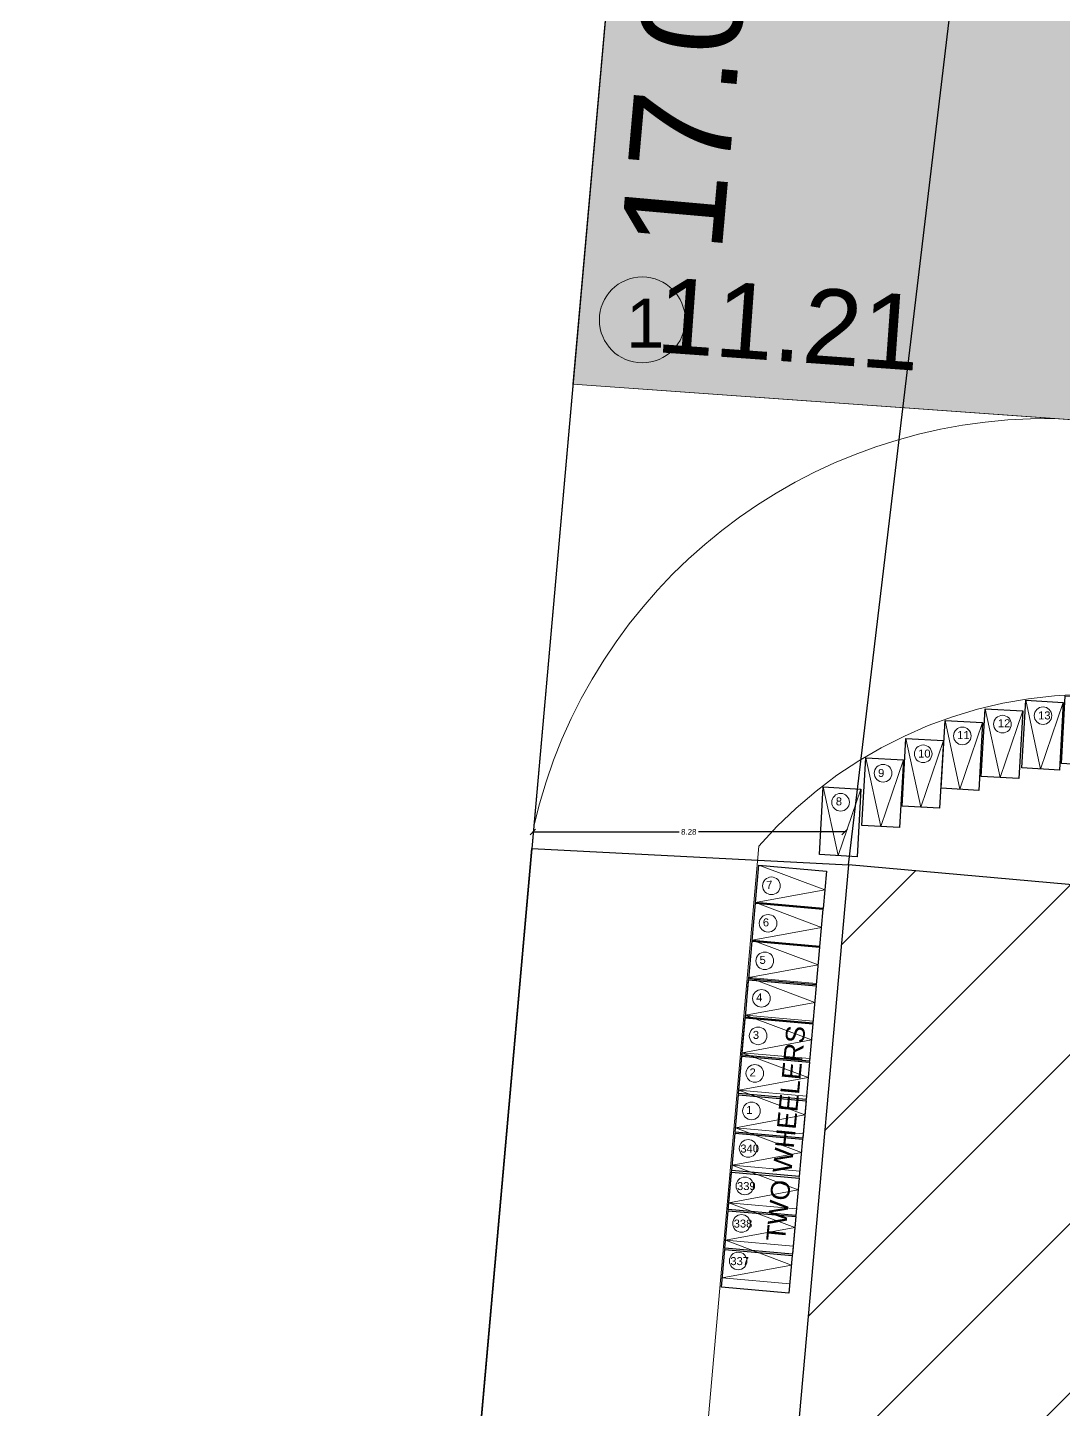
# Model space of a CAD drawing. Header units: metres. Extents: x -1560405 to -1559609, y 42907 to 43310.
# Drawn here: x -1560363.47 to -1560335.98, y 43184.7 to 43221.39 of the extents above; entities that cross this region are included whole.
import ezdxf

# ---------------------------------------------------------------- set-up
doc = ezdxf.new("R2010")
doc.units = ezdxf.units.M
doc.header["$LTSCALE"] = 750
doc.header["$MEASUREMENT"] = 0
doc.header["$PDMODE"] = 35
doc.header["$PDSIZE"] = 50
doc.linetypes.add('ACAD_ISO03W100', pattern=[30, 12, -18])
doc.linetypes.add('HIDDEN', pattern=[0.375, 0.25, -0.125])
doc.layers.get('0').update_dxf_attribs({"lineweight": 5})
doc.layers.get('Defpoints').update_dxf_attribs({"lineweight": 0})
for name, color, linetype, lineweight in [('AS_AT_SITE', 7, 'Continuous', 5), ('BLK_1_LVL_0_BLDG_FOOT_PRINT', 1, 'Continuous', 5), ('FMB_OR_PLR', 7, 'Continuous', 5), ('OSR_PLAN', 7, 'Continuous', 5), ('SUPER_IMPOSED', 7, 'Continuous', 5)]:
    doc.layers.add(name, color=color, linetype=linetype, lineweight=lineweight)
for name, color, linetype in [('BLK_1_LVL_0_REAR_SETBACK', 11, 'Continuous'), ('BLK_1_LVL_0_SIDE_SETBACK2', 102, 'Continuous'), ('PLOT_BOUNDARY', 70, 'Continuous')]:
    doc.layers.add(name, color=color, linetype=linetype)
doc.layers.add('TWO_WHEELER_PARKING', color=2, linetype='Continuous', plot=False)
doc.styles.get("Standard").update_dxf_attribs({"font": 'arial.ttf'})
doc.dimstyles.new('Civil mt size large', dxfattribs={"dimtxt": 0.3, "dimasz": 0.15, "dimexe": 0, "dimexo": 0, "dimgap": 0.0625, "dimtad": 0, "dimzin": 0, "dimdsep": 46, "dimtxsty": 'Standard', "dimblk": 'OBLIQUE', "dimcen": 0, "dimse1": 1, "dimse2": 1, "dimclrd": 253, "dimclrt": 7, "dimadec": 0, "dimazin": 3, "dimtfac": 1, "dimtofl": 0, "dimtmove": 1, "dimatfit": 3, "dimfxl": 0, "dimfrac": 2, "dimtolj": 1, "dimtzin": 0, "dimarcsym": 0})
doc.dimstyles.new('DISCOVER SITE OUTRT', dxfattribs={"dimtxt": 3, "dimasz": 0.15, "dimexe": 0, "dimexo": 0, "dimgap": 0.1, "dimtad": 0, "dimzin": 0, "dimdsep": 46, "dimtxsty": 'Standard', "dimblk": 'ARCHTICK', "dimcen": 0, "dimse1": 1, "dimse2": 1, "dimsd1": 1, "dimsd2": 1, "dimclrd": 253, "dimclrt": 7, "dimadec": 0, "dimazin": 3, "dimtfac": 1, "dimtofl": 0, "dimtmove": 1, "dimatfit": 3, "dimfxl": 0, "dimfrac": 2, "dimtolj": 1, "dimtzin": 0, "dimarcsym": 0})

# ---------------------------------------------------------------- blocks, each defined once
blk = doc.blocks.new('*D623')
at = {"layer": 'Defpoints', "color": 0, "ltscale": 20}
for p in [(-1560347.493, 43228.858), (-1560367.273, 43030.43), (-1560365.101, 43030.237)]:
    blk.add_point(p, dxfattribs=at)
at = {"color": 7, "ltscale": 20, "insert": (-1560358.469, 43129.74), "char_height": 3, "attachment_point": 5, "rotation": 84.9339}
blk.add_mtext('\\A1;199.40', dxfattribs=at)
blk = doc.blocks.new('_ArchTick')
at = {"color": 0, "linetype": 'ByBlock', "const_width": 0.15}
blk.add_lwpolyline([(-0.5, -0.5), (0.5, 0.5)], dxfattribs=at)
blk = doc.blocks.new('*D634')
at = {"layer": 'Defpoints', "color": 0, "ltscale": 20}
for p in [(-1560337.67, 43213.124), (-1560348.995, 43211.922), (-1560337.813, 43211.124)]:
    blk.add_point(p, dxfattribs=at)
at = {"color": 7, "ltscale": 20, "insert": (-1560343.261, 43213.524), "char_height": 3, "attachment_point": 5, "rotation": 355.9144}
blk.add_mtext('\\A1;{\\H0.66667x;11.21}', dxfattribs=at)
blk = doc.blocks.new('*D635')
at = {"layer": 'Defpoints', "color": 0, "ltscale": 20}
for p in [(-1560337.813, 43211.124), (-1560218.169, 43204.369), (-1560218.296, 43202.587)]:
    blk.add_point(p, dxfattribs=at)
at = {"color": 7, "ltscale": 20, "insert": (-1560277.927, 43208.638), "char_height": 3, "attachment_point": 5, "rotation": 355.9144}
blk.add_mtext('\\A1;119.82', dxfattribs=at)
blk = doc.blocks.new('_Oblique')
at = {"color": 0, "linetype": 'ByBlock', "lineweight": -2}
blk.add_line((-0.5, -0.5), (0.5, 0.5), dxfattribs=at)
blk = doc.blocks.new('*D636')
at = {"color": 253, "lineweight": -2}
for p, q in [((-1560350.06, 43200.035), (-1560346.177, 43200.035)), ((-1560341.78, 43200.035), (-1560345.662, 43200.035))]:
    blk.add_line(p, q, dxfattribs=at)
at = {"layer": 'Defpoints', "color": 0}
for p in [(-1560350.06, 43200.035), (-1560350.06, 43199.907, 0), (-1560341.78, 43199.173, 0)]:
    blk.add_point(p, dxfattribs=at)
at = {"color": 253, "lineweight": -2, "xscale": 0.15, "yscale": 0.15, "zscale": 0.15, "rotation": 180}
blk.add_blockref('_Oblique', (-1560350.06, 43200.035), dxfattribs=at)
at = {"color": 253, "lineweight": -2, "xscale": 0.15, "yscale": 0.15, "zscale": 0.15}
blk.add_blockref('_Oblique', (-1560341.78, 43200.035), dxfattribs=at)
at = {"color": 7, "insert": (-1560345.92, 43200.035), "char_height": 0.3, "attachment_point": 5}
blk.add_mtext('\\A1;{\\H0.5x;8.28}', dxfattribs=at)
blk = doc.blocks.new('*D643')
at = {"layer": 'Defpoints', "color": 0, "ltscale": 20}
for p in [(-1560347.493, 43228.858), (-1560345.205, 43228.656), (-1560348.995, 43211.922)]:
    blk.add_point(p, dxfattribs=at)
at = {"color": 7, "ltscale": 20, "insert": (-1560345.956, 43220.187), "char_height": 3, "attachment_point": 5, "rotation": 84.9339}
blk.add_mtext('\\A1;{\\H0.89667x;17.00}', dxfattribs=at)
blk = doc.blocks.new('*D644')
at = {"layer": 'Defpoints', "color": 0, "ltscale": 20}
for p in [(-1560341.683, 43199.165, 0), (-1560341.908, 43196.651), (-1560232.726, 43189.438, 0)]:
    blk.add_point(p, dxfattribs=at)
at = {"color": 7, "ltscale": 20, "insert": (-1560287.429, 43191.787), "char_height": 3, "attachment_point": 5, "rotation": 354.8986}
blk.add_mtext('\\A1;109.39', dxfattribs=at)
blk = doc.blocks.new('*D647')
at = {"layer": 'Defpoints', "color": 0, "ltscale": 20}
for p in [(-1560341.683, 43199.165, 0), (-1560339.261, 43198.948), (-1560355.103, 43048.838, 0)]:
    blk.add_point(p, dxfattribs=at)
at = {"color": 7, "ltscale": 20, "insert": (-1560345.971, 43123.785), "char_height": 3, "attachment_point": 5, "rotation": 84.8986}
blk.add_mtext('\\A1;150.92', dxfattribs=at)

msp = doc.modelspace()

# ---------------------------------------------------------------- hatches: boundary and pattern name
at = {"ltscale": 0.25}
h = msp.add_hatch(dxfattribs=at)
h.set_pattern_fill('GRASS', color=3, scale=0.09, angle=4.440567, style=0)
h.set_pattern_definition([(94.440567, (-1563432.0248, 43259.684), (-1.7367471, 1.4864406), [0.428625, -2.8042672]), (49.44057, (-1563432.0248, 43259.684), (-1.736747, 1.4864406), [0.428625, -1.857375]), (139.44057, (-1563432.0248, 43259.684), (-1.4864406, -1.736747), [0.428625, -1.857375])])
h.paths.add_polyline_path([(-1560190.7146, 43221.26301), (-1560268.49446, 43223.31294), (-1560268.49446, 43223.31324), (-1560347.4932, 43228.85839), (-1560348.99461, 43211.92232), (-1560336.23062, 43211.01062), (-1560218.29627, 43202.58684), (-1560213.1246, 43200.99422), (-1560209.78798, 43197.21718), (-1560195.69072, 43197.21718)])
h.paths.add_polyline_path([(-1560217.74991, 43201.4579), (-1560213.11968, 43200.03201), (-1560211.97987, 43203.73327), (-1560216.61011, 43205.15915)], flags=25)
h.paths.add_polyline_path([(-1560212.52284, 43199.48278), (-1560209.31528, 43195.85183), (-1560206.41282, 43198.41584), (-1560209.62038, 43202.04679)], flags=9)
h.paths.add_polyline_path([(-1560193.60262, 43200.86895), (-1560191.55567, 43210.76032), (-1560197.67164, 43212.02598), (-1560199.7186, 43202.13461)], flags=25)
h.paths.add_polyline_path([(-1560234.80298, 43216.37664), (-1560224.70553, 43216.11052), (-1560224.54098, 43222.35392), (-1560234.63843, 43222.62004)], flags=24)
h.paths.add_polyline_path([(-1560313.38646, 43221.25148), (-1560303.3103, 43220.5442), (-1560302.87298, 43226.77444), (-1560312.94915, 43227.48171)], flags=24)
h.paths.add_polyline_path([(-1560348.38794, 43210.75), (-1560338.31265, 43210.03034), (-1560337.86768, 43216.26004), (-1560347.94296, 43216.97969)], flags=25)
h.paths.add_polyline_path([(-1560284.23235, 43205.97365), (-1560272.25059, 43205.11782), (-1560271.80562, 43211.34751), (-1560283.78737, 43212.20334)], flags=25)
h.paths.add_polyline_path([(-1560206.42252, 43196.5151), (-1560199.18852, 43196.5151), (-1560199.18852, 43201.17883), (-1560206.42252, 43201.17883)], flags=9)
h.paths.add_polyline_path([(-1560285.0912, 43211.91771), (-1560247.94783, 43209.68521), (-1560247.26251, 43221.08732), (-1560284.40588, 43223.31982)], flags=24)
h = msp.add_hatch(dxfattribs=at)
h.set_pattern_fill('ANSI31', color=0)
h.set_pattern_definition([(45, (-1563432.0248, 43748.3745), (-2.245064, 2.245064), [])])
h.paths.add_polyline_path([(-1560237.07296, 43140.74868), (-1560346.57966, 43144.31577), (-1560351.57208, 43088.39163), (-1560242.00078, 43085.54823)])
h.paths.add_polyline_path([(-1560232.7264, 43189.43795), (-1560341.68322, 43199.16467), (-1560346.57966, 43144.31577), (-1560237.07296, 43140.74868)])
h.paths.add_polyline_path([(-1560242.00078, 43085.54823), (-1560351.57208, 43088.39163), (-1560355.10313, 43048.83757), (-1560246.14631, 43039.11084)])
h.paths.add_polyline_path([(-1560239.07718, 43108.11883), (-1560238.00907, 43120.08352), (-1560244.2299, 43120.63886), (-1560245.298, 43108.67417)], flags=25)
h.paths.add_polyline_path([(-1560343.41959, 43117.43362), (-1560342.35148, 43129.39831), (-1560348.57231, 43129.95366), (-1560349.64042, 43117.98896)], flags=24)
h.paths.add_polyline_path([(-1560319.84767, 43107.93716), (-1560283.14881, 43106.13183), (-1560282.76123, 43114.01062), (-1560319.46008, 43115.81594)], flags=24)
h.paths.add_polyline_path([(-1560313.81316, 43123.30902), (-1560282.62913, 43121.77499), (-1560282.29061, 43128.65646), (-1560313.47464, 43130.1905)], flags=24)
h.paths.add_polyline_path([(-1560315.66893, 43116.05061), (-1560286.0673, 43114.59442), (-1560285.72878, 43121.47589), (-1560315.33041, 43122.93208)], flags=24)
h.paths.add_polyline_path([(-1560293.79379, 43189.23675), (-1560281.82909, 43188.16864), (-1560281.27375, 43194.38947), (-1560293.23845, 43195.45757)], flags=24)
h.paths.add_polyline_path([(-1560313.23162, 43162.44994), (-1560277.6348, 43160.69883), (-1560277.24722, 43168.57761), (-1560312.84404, 43170.32873)], flags=24)
h.paths.add_polyline_path([(-1560306.70402, 43044.619), (-1560294.73932, 43043.5509), (-1560294.18398, 43049.77172), (-1560306.14868, 43050.83983)], flags=24)
h.paths.add_polyline_path([(-1560324.78315, 43066.20517), (-1560289.49716, 43064.46935), (-1560289.10958, 43072.34813), (-1560324.39557, 43074.08395)], flags=24)

# ---------------------------------------------------------------- linework, layer by layer
at = {"color": 0, "linetype": 'HIDDEN', "ltscale": 15}
for p, q in [((-1560336.23062, 43211.01062), (-1560218.29627, 43202.58684)), ((-1560363.32558, 43050.26783, 0), (-1560350.03479, 43200.18908, 0)), ((-1560357.34902, 43049.738, 0), (-1560344.05822, 43199.65925, 0))]:
    msp.add_line(p, q, dxfattribs=at)
at = {"color": 3, "ltscale": 0.2}
msp.add_lwpolyline([(-1560365.10132, 43030.23736), (-1560325.02166, 43033.34555), (-1560230.79868, 43027.5671), (-1560190.7146, 43221.26301), (-1560268.48759, 43223.31276), (-1560347.4932, 43228.85839), (-1560365.10132, 43030.23736)], dxfattribs=at)
at = {"color": 0}
msp.add_lwpolyline([(-1560348.99461, 43211.92232), (-1560326.6312, 43210.32495)], dxfattribs=at)
at = {"color": 0, "ltscale": 0.25}
for points in [[(-1560338.05177, 43203.3052), (-1560338.15478, 43201.50815), (-1560337.15642, 43201.45092), (-1560337.05341, 43203.24797)], [(-1560336.97472, 43203.53037), (-1560337.07773, 43201.73332), (-1560336.07937, 43201.67609), (-1560335.97636, 43203.47314)], [(-1560339.11629, 43202.99245), (-1560339.2193, 43201.1954), (-1560338.22094, 43201.13818), (-1560338.11793, 43202.93523)], [(-1560340.15577, 43202.51709), (-1560340.25878, 43200.72004), (-1560339.26042, 43200.66281), (-1560339.15741, 43202.45986)], [(-1560341.22021, 43202.00191), (-1560341.32323, 43200.20486), (-1560340.32487, 43200.14763), (-1560340.22185, 43201.94468)], [(-1560342.34902, 43201.22978), (-1560342.45203, 43199.43273), (-1560341.45367, 43199.3755), (-1560341.35066, 43201.17255)]]:
    msp.add_lwpolyline(points, close=True, dxfattribs=at)
at = {"color": 0, "linetype": 'ACAD_ISO03W100', "ltscale": 0.1}
for points in [[(-1560337.05341, 43203.24797), (-1560337.6556, 43201.47953), (-1560338.05177, 43203.3052)], [(-1560335.97636, 43203.47314), (-1560336.57855, 43201.7047), (-1560336.97472, 43203.53037)], [(-1560338.11793, 43202.93523), (-1560338.72012, 43201.16679), (-1560339.11629, 43202.99245)], [(-1560339.15741, 43202.45986), (-1560339.7596, 43200.69143), (-1560340.15577, 43202.51709)], [(-1560340.22185, 43201.94468), (-1560340.82405, 43200.17625), (-1560341.22021, 43202.00191)], [(-1560341.35066, 43201.17255), (-1560341.95285, 43199.40412), (-1560342.34902, 43201.22978)]]:
    msp.add_lwpolyline(points, dxfattribs=at)
at = {"color": 0, "ltscale": 0.25, "elevation": 0}
for points in [[(-1560344.14853, 43198.15788), (-1560342.35556, 43197.99893), (-1560342.26725, 43198.99502), (-1560344.06022, 43199.15397)], [(-1560344.23683, 43197.16178), (-1560342.44386, 43197.00283), (-1560342.35556, 43197.99893), (-1560344.14853, 43198.15788)], [(-1560344.32514, 43196.16569), (-1560342.53217, 43196.00674), (-1560342.44386, 43197.00283), (-1560344.23683, 43197.16178)], [(-1560344.41344, 43195.1696), (-1560342.62047, 43195.01065), (-1560342.53217, 43196.00674), (-1560344.32514, 43196.16569)], [(-1560344.50175, 43194.1735), (-1560342.70878, 43194.01455), (-1560342.62047, 43195.01065), (-1560344.41344, 43195.1696)], [(-1560344.59005, 43193.17741), (-1560342.79709, 43193.01846), (-1560342.70878, 43194.01455), (-1560344.50175, 43194.1735)], [(-1560344.67836, 43192.18132), (-1560342.88539, 43192.02237), (-1560342.79709, 43193.01846), (-1560344.59005, 43193.17741)], [(-1560344.76666, 43191.18522), (-1560342.9737, 43191.02627), (-1560342.88539, 43192.02237), (-1560344.67836, 43192.18132)], [(-1560344.85497, 43190.18913), (-1560343.062, 43190.03018), (-1560342.9737, 43191.02627), (-1560344.76666, 43191.18522)], [(-1560344.94328, 43189.19304), (-1560343.15031, 43189.03409), (-1560343.062, 43190.03018), (-1560344.85497, 43190.18913)], [(-1560345.03158, 43188.19694), (-1560343.23861, 43188.03799), (-1560343.15031, 43189.03409), (-1560344.94328, 43189.19304)]]:
    msp.add_lwpolyline(points, close=True, dxfattribs=at)
at = {"color": 0, "linetype": 'ACAD_ISO03W100', "ltscale": 0.1, "elevation": 0}
for points in [[(-1560344.06022, 43199.15397), (-1560342.3114, 43198.49698), (-1560344.14853, 43198.15788)], [(-1560344.14853, 43198.15788), (-1560342.39971, 43197.50088), (-1560344.23683, 43197.16178)], [(-1560344.23683, 43197.16178), (-1560342.48802, 43196.50479), (-1560344.32514, 43196.16569)], [(-1560344.32514, 43196.16569), (-1560342.57632, 43195.50869), (-1560344.41344, 43195.1696)], [(-1560344.41344, 43195.1696), (-1560342.66463, 43194.5126), (-1560344.50175, 43194.1735)], [(-1560344.50175, 43194.1735), (-1560342.75293, 43193.51651), (-1560344.59005, 43193.17741)], [(-1560344.59005, 43193.17741), (-1560342.84124, 43192.52041), (-1560344.67836, 43192.18132)], [(-1560344.67836, 43192.18132), (-1560342.92954, 43191.52432), (-1560344.76666, 43191.18522)], [(-1560344.76666, 43191.18522), (-1560343.01785, 43190.52823), (-1560344.85497, 43190.18913)], [(-1560344.85497, 43190.18913), (-1560343.10615, 43189.53213), (-1560344.94328, 43189.19304)], [(-1560344.94328, 43189.19304), (-1560343.19446, 43188.53604), (-1560345.03158, 43188.19694)]]:
    msp.add_lwpolyline(points, dxfattribs=at)
at = {"color": 0, "ltscale": 0.25}
for centre, radius in [((-1560347.15406, 43213.6281), 1.13979), ((-1560336.51545, 43203.1215), 0.23412), ((-1560337.5925, 43202.89632), 0.23412), ((-1560338.65702, 43202.58358), 0.23412), ((-1560339.6965, 43202.10822), 0.23412), ((-1560340.76095, 43201.59304), 0.23412), ((-1560341.88975, 43200.82091), 0.23412), ((-1560343.72554, 43198.60419, 0), 0.23412), ((-1560343.81385, 43197.60809, 0), 0.23412), ((-1560343.90215, 43196.612, 0), 0.23412), ((-1560343.99046, 43195.61591, 0), 0.23412), ((-1560344.07876, 43194.61981, 0), 0.23412), ((-1560344.16707, 43193.62372, 0), 0.23412), ((-1560344.25538, 43192.62763, 0), 0.23412), ((-1560344.34368, 43191.63153, 0), 0.23412), ((-1560344.43199, 43190.63544, 0), 0.23412), ((-1560344.52029, 43189.63934, 0), 0.23412), ((-1560344.6086, 43188.64325, 0), 0.23412)]:
    msp.add_circle(centre, radius, dxfattribs=at)
at = {"color": 0, "linetype": 'HIDDEN', "ltscale": 15}
msp.add_arc((-1560336.42679, 43197.04565, 0), 13.96635, 89.195203, 166.992885, dxfattribs=at)
at = {"color": 0, "linetype": 'HIDDEN', "ltscale": 15, "extrusion": (3.47331e-08, -3.07915e-09, 1)}
msp.add_arc((-1560335.21587, 43191.98525, -0.05433), 11.70802, 84.556338, 139.04631, dxfattribs=at)
at = {"layer": 'AS_AT_SITE', "color": 6, "ltscale": 0.2}
msp.add_lwpolyline([(-1560365.09836, 43030.31688), (-1560325.02166, 43033.34555), (-1560230.79868, 43027.5671), (-1560190.7146, 43221.26301), (-1560268.48759, 43223.31276), (-1560347.4932, 43228.85839), (-1560365.09836, 43030.31688)], close=True, dxfattribs=at)
at = {"layer": 'BLK_1_LVL_0_BLDG_FOOT_PRINT', "color": 1, "elevation": 0}
msp.add_lwpolyline([(-1560355.10313, 43048.83757), (-1560246.14631, 43039.11084), (-1560232.7264, 43189.43795), (-1560341.68322, 43199.16467)], close=True, dxfattribs=at)
at = {"layer": 'BLK_1_LVL_0_REAR_SETBACK', "color": 11, "elevation": 0}
msp.add_lwpolyline([(-1560355.10313, 43048.83757), (-1560363.40573, 43049.36378), (-1560350.08775, 43199.59158), (-1560341.68322, 43199.16467), (-1560355.10313, 43048.83757)], close=True, dxfattribs=at)
at = {"layer": 'BLK_1_LVL_0_SIDE_SETBACK2', "color": 102, "elevation": 0}
msp.add_lwpolyline([(-1560341.68322, 43199.16467), (-1560338.22092, 43228.20754), (-1560268.48759, 43223.31276), (-1560229.07498, 43222.27402), (-1560232.7264, 43189.43795), (-1560341.68322, 43199.16467)], close=True, dxfattribs=at)
at = {"layer": 'FMB_OR_PLR', "color": 70, "ltscale": 0.2}
msp.add_lwpolyline([(-1560365.09836, 43030.31688), (-1560325.02166, 43033.34555), (-1560230.79868, 43027.5671), (-1560190.7146, 43221.26301), (-1560268.48759, 43223.31276), (-1560347.4932, 43228.85839), (-1560365.09836, 43030.31688)], close=True, dxfattribs=at)
at = {"layer": 'OSR_PLAN', "color": 7}
msp.add_lwpolyline([(-1560348.99461, 43211.92232), (-1560347.4932, 43228.85839), (-1560268.48759, 43223.31276), (-1560190.7146, 43221.26301), (-1560195.69072, 43197.21718), (-1560209.78798, 43197.21718), (-1560213.1246, 43200.99422), (-1560218.29627, 43202.58684), (-1560336.23062, 43211.01062), (-1560348.99461, 43211.92232)], close=True, dxfattribs=at)
at = {"layer": 'PLOT_BOUNDARY', "color": 70, "ltscale": 0.2}
msp.add_lwpolyline([(-1560365.09836, 43030.31688), (-1560325.02166, 43033.34555), (-1560230.79868, 43027.5671), (-1560190.7146, 43221.26301), (-1560268.48759, 43223.31276), (-1560347.4932, 43228.85839), (-1560365.09836, 43030.31688)], close=True, dxfattribs=at)
at = {"layer": 'SUPER_IMPOSED', "color": 5, "ltscale": 0.2}
msp.add_lwpolyline([(-1560365.09836, 43030.31688), (-1560325.02166, 43033.34555), (-1560230.79868, 43027.5671), (-1560190.7146, 43221.26301), (-1560268.48759, 43223.31276), (-1560347.4932, 43228.85839), (-1560365.09836, 43030.31688)], close=True, dxfattribs=at)
at = {"layer": 'TWO_WHEELER_PARKING', "color": 2, "lineweight": -3}
for points, elevation in [([(-1560336.02883, 43201.85021), (-1560335.92581, 43203.64726), (-1560334.92745, 43203.59004), (-1560335.03046, 43201.79299)], -0.00001), ([(-1560344.06022, 43199.15397), (-1560342.26725, 43198.99502), (-1560342.35556, 43197.99893), (-1560344.14853, 43198.15788)], 0), ([(-1560344.1498, 43198.14348), (-1560342.35683, 43197.98453), (-1560342.44514, 43196.98844), (-1560344.23811, 43197.14739)], 0), ([(-1560344.2393, 43197.13394), (-1560342.44633, 43196.97499), (-1560342.53464, 43195.9789), (-1560344.32761, 43196.13785)], 0), ([(-1560344.33019, 43196.10868), (-1560342.53722, 43195.94973), (-1560342.62553, 43194.95364), (-1560344.4185, 43195.11259)], 0), ([(-1560344.41957, 43195.10043), (-1560342.62661, 43194.94148), (-1560342.71491, 43193.94539), (-1560344.50788, 43194.10434)], 0), ([(-1560344.50974, 43194.08336), (-1560342.71677, 43193.92441), (-1560342.80508, 43192.92832), (-1560344.59804, 43193.08727)], 0), ([(-1560344.60082, 43193.05592), (-1560342.80786, 43192.89697), (-1560342.89616, 43191.90088), (-1560344.68913, 43192.05983)], 0), ([(-1560344.69084, 43192.04056), (-1560342.89787, 43191.88161), (-1560342.98617, 43190.88552), (-1560344.77914, 43191.04447)], 0), ([(-1560344.78267, 43191.00473), (-1560342.9897, 43190.84578), (-1560343.078, 43189.84969), (-1560344.87097, 43190.00864)], 0), ([(-1560344.87361, 43189.97888), (-1560343.08064, 43189.81993), (-1560343.16895, 43188.82384), (-1560344.96191, 43188.98279)], 0), ([(-1560344.96517, 43188.94603), (-1560343.1722, 43188.78708), (-1560343.26051, 43187.79099), (-1560345.05348, 43187.94994)], 0)]:
    msp.add_lwpolyline(points, close=True, dxfattribs=dict(at, elevation=elevation))
for points in [[(-1560338.15478, 43201.50815), (-1560338.05177, 43203.3052), (-1560337.05341, 43203.24797), (-1560337.15642, 43201.45092)], [(-1560337.07773, 43201.73332), (-1560336.97472, 43203.53037), (-1560335.97636, 43203.47314), (-1560336.07937, 43201.67609)], [(-1560339.2193, 43201.1954), (-1560339.11629, 43202.99245), (-1560338.11793, 43202.93523), (-1560338.22094, 43201.13818)], [(-1560340.25878, 43200.72004), (-1560340.15577, 43202.51709), (-1560339.15741, 43202.45986), (-1560339.26042, 43200.66281)], [(-1560341.32323, 43200.20486), (-1560341.22021, 43202.00191), (-1560340.22185, 43201.94468), (-1560340.32487, 43200.14763)], [(-1560342.45203, 43199.43273), (-1560342.34902, 43201.22978), (-1560341.35066, 43201.17255), (-1560341.45367, 43199.3755)]]:
    msp.add_lwpolyline(points, close=True, dxfattribs=at)

# ---------------------------------------------------------------- texts
at = {"color": 0, "lineweight": -2}
for s, height, p in [('1', 1.3, (-1560347.58266, 43212.8947)), ('13', 0.212476, (-1560336.64619, 43203.02109)), ('12', 0.212476, (-1560337.71389, 43202.81301)), ('11', 0.212476, (-1560338.79472, 43202.49937)), ('10', 0.212476, (-1560339.83116, 43202.00798)), ('9', 0.21248, (-1560340.89327, 43201.49335)), ('8', 0.21248, (-1560342.01644, 43200.73847))]:
    msp.add_text(s, height=height, dxfattribs=at).set_placement(p)
for s, height, p in [('7', 0.21248, (-1560343.865, 43198.52298, 0)), ('6', 0.21248, (-1560343.95331, 43197.52688, 0)), ('5', 0.21248, (-1560344.04161, 43196.53079, 0)), ('4', 0.21248, (-1560344.12992, 43195.5347, 0)), ('3', 0.21248, (-1560344.21822, 43194.5386, 0)), ('2', 0.21248, (-1560344.30653, 43193.54251, 0)), ('1', 0.21248, (-1560344.39483, 43192.54642, 0)), ('340', 0.212476, (-1560344.55083, 43191.52134, 0)), ('339', 0.212476, (-1560344.63913, 43190.52525, 0)), ('338', 0.212476, (-1560344.72744, 43189.52915, 0)), ('337', 0.212476, (-1560344.81574, 43188.53306, 0))]:
    msp.add_text(s, height=height, rotation=0.241368, dxfattribs=at).set_placement(p)
at = {"color": 0}
msp.add_text('TWO WHEELERS', height=0.5, rotation=84.530465, dxfattribs=at).set_placement((-1560343.36918, 43189.14778, 0))

# ---------------------------------------------------------------- dimensions: what is measured, and where the dimension line sits
at = {"color": 0, "ltscale": 20}
for p1, p2, distance, picture, middle in [((-1560347.4932, 43228.85839), (-1560365.10132, 43030.23736), -2.1798, '*D623', (-1560358.46854, 43129.74036)), ((-1560337.81291, 43211.12364), (-1560218.29627, 43202.58684), 1.78692, '*D635', (-1560277.92728, 43208.63762)), ((-1560355.10313, 43048.83757, 0), (-1560341.68322, 43199.16467, 0), -2.43144, '*D647', (-1560345.97136, 43123.78492)), ((-1560232.7264, 43189.43795, 0), (-1560341.68322, 43199.16467, 0), 2.52397, '*D644', (-1560287.42924, 43191.78734))]:
    dim = msp.add_aligned_dim(p1=p1, p2=p2, distance=distance, dimstyle='DISCOVER SITE OUTRT', dxfattribs=at)
    dim.commit()
    dim.dimension.update_dxf_attribs({"geometry": picture, "text_midpoint": middle})
for p2, distance, text, picture, middle in [((-1560347.4932, 43228.85839), -2.29719, '{\\H0.89667x;<>}', '*D643', (-1560345.95569, 43220.1875)), ((-1560337.81291, 43211.12364), 2.00587, '{\\H0.66667x;<>}', '*D634', (-1560343.26085, 43213.52375))]:
    dim = msp.add_aligned_dim(p1=(-1560348.99461, 43211.92232), p2=p2, distance=distance, text=text, dimstyle='DISCOVER SITE OUTRT', dxfattribs=at)
    dim.commit()
    dim.dimension.update_dxf_attribs({"geometry": picture, "text_midpoint": middle})
at = {"color": 7}
dim = msp.add_linear_dim(base=(-1560350.05977, 43200.03481), p1=(-1560341.77979, 43199.17326, 0), p2=(-1560350.05977, 43199.90729, 0), text='{\\H0.5x;<>}', dimstyle='Civil mt size large', dxfattribs=at)
dim.commit()
dim.dimension.update_dxf_attribs({"geometry": '*D636', "text_midpoint": (-1560345.91978, 43200.03481)})

doc.saveas('drawing.dxf')
